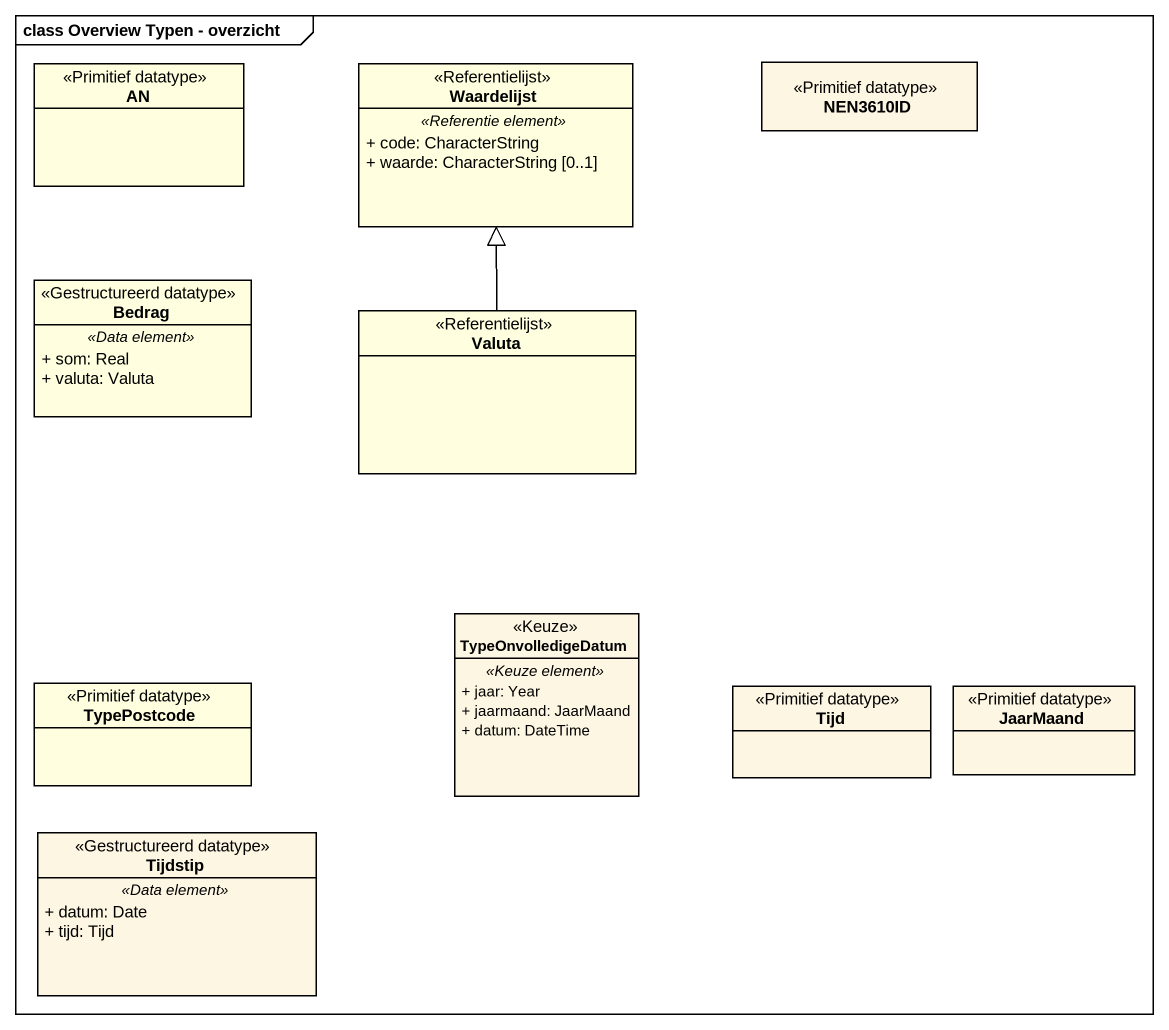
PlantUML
@startuml
mainframe class Overview Typen - overzicht
hide circle
hide empty members
skinparam classAttributeIconSize 0
class AN <<Primitief datatype>> #FFFFE0
class Waardelijst <<Referentielijst>> #FFFFE0 {
  .. <<Referentie element>> ..
  + code: CharacterString
  + waarde: CharacterString [0..1]
}
class NEN3610ID <<Primitief datatype>>
class Bedrag <<Gestructureerd datatype>> #FFFFE0 {
  .. <<Data element>> ..
  + som: Real
  + valuta: Valuta
}
class Valuta <<Referentielijst>> #FFFFE0
class TypeOnvolledigeDatum <<Keuze>> {
  .. <<Keuze element>> ..
  + jaar: Year
  + jaarmaand: JaarMaand
  + datum: DateTime
}
class TypePostcode <<Primitief datatype>> #FFFFE0
class Tijd <<Primitief datatype>>
class JaarMaand <<Primitief datatype>>
class Tijdstip <<Gestructureerd datatype>> {
  .. <<Data element>> ..
  + datum: Date
  + tijd: Tijd
}
Valuta -up-|> Waardelijst
@enduml
